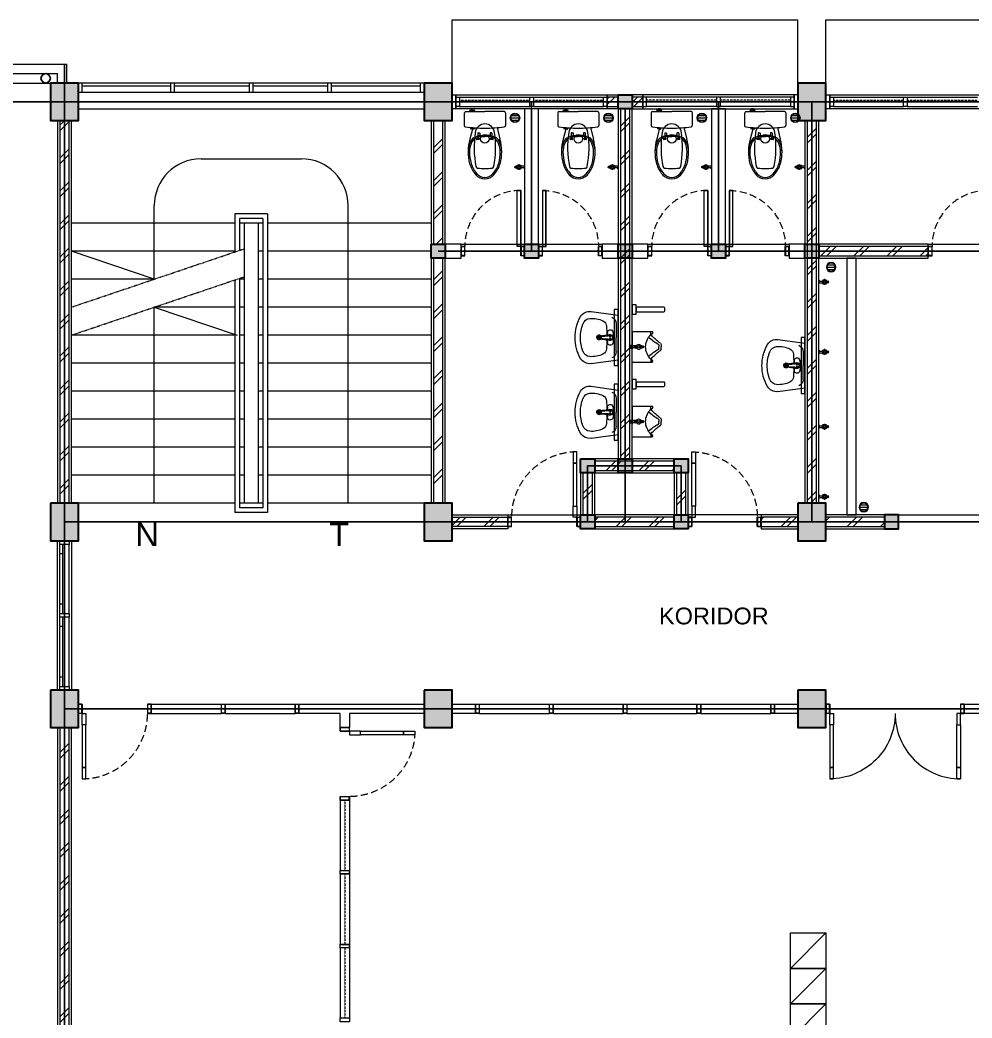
# Model space of a CAD drawing. Header units: millimetres. Extents: x -11 to 19657, y -101 to 50073.
# Drawn here: x 13197 to 15235, y 19844 to 21981 of the extents above; entities that cross this region are included whole.
import ezdxf
from ezdxf.enums import TextEntityAlignment as Align

# ---------------------------------------------------------------- set-up
doc = ezdxf.new("R2010")
doc.units = ezdxf.units.MM
doc.linetypes.add('DASHDOT', pattern=[1, 0.5, -0.25, 0, -0.25])
doc.linetypes.add('HIDDEN', pattern=[0.375, 0.25, -0.125])
for name, color, linetype, lineweight in [('ars', 11, 'Continuous', 5), ('dinding', 5, 'Continuous', 15), ('FURNITURE', 163, 'Continuous', 5), ('KOLOM', 1, 'Continuous', 30), ('kus', 63, 'Continuous', 15), ('lan', 7, 'Continuous', 15), ('not', 7, 'Continuous', 20), ('PARTISI', 190, 'Continuous', 9), ('SANITAIR', 4, 'Continuous', 5), ('sol kol', 8, 'Continuous', 0)]:
    doc.layers.add(name, color=color, linetype=linetype, lineweight=lineweight)
doc.layers.add('as', color=1, linetype='Continuous', plot=False)
doc.styles.get("Standard").update_dxf_attribs({"font": 'arial.ttf'})
pattern_1 = [(45, (13592.17, 19590.88), (-35.3553, 35.3553), []), (45, (13604.67, 19590.88), (-35.3553, 35.3553), [])]

# ---------------------------------------------------------------- blocks, each defined once
blk = doc.blocks.new('K1')
at = {"layer": 'KOLOM'}
blk.add_lwpolyline([(0.2, 0.15), (-0.2, 0.15), (-0.2, -0.15), (0.2, -0.15), (0.2, 0.15)], dxfattribs=at)
blk = doc.blocks.new('KP')
at = {"layer": 'KOLOM'}
blk.add_lwpolyline([(0.075, -0.075), (-0.075, -0.075), (-0.075, 0.075), (0.075, 0.075), (0.075, -0.075)], dxfattribs=at)
blk = doc.blocks.new('washtafel L237 a')
for p, q in [((-0.279, -0.289), (-0.238, 0)), ((-0.238, 0), (0, 0)), ((0.238, 0), (0, 0)), ((0.279, -0.289), (0.238, 0)), ((-0.148, -0.019), (0, -0.019)), ((0.148, -0.019), (0, -0.019)), ((0, -0.193), (-0.007, -0.193)), ((0, -0.202), (-0.007, -0.202)), ((0, -0.179), (-0.006, -0.179)), ((0, -0.179), (0.006, -0.179)), ((0, -0.193), (0.007, -0.193)), ((0, -0.202), (0.007, -0.202))]:
    blk.add_line(p, q)
for centre, radius in [((-0.011, -0.085), 0.00488), ((0, -0.043), 0.00695), ((0, -0.043), 0.00529), ((0.011, -0.085), 0.00488)]:
    blk.add_circle(centre, radius)
for centre, radius, start, end in [((-0.148, -0.093), 0.0742, 90.0661, 157.5039), ((-0.055, -0.085), 0.0285, 98.132, 275.8135), ((-0.002, -0.336), 0.286, 89.6669, 101.6651), ((0, -0.084), 0.0312, 89.6915, 225.3566), ((-0.528, -0.216), 0.513, 2.5647, 13.8912), ((0, -0.084), 0.0231, 89.5833, 212.8124), ((-0.04, -0.126), 0.0267, 4.6349, 46.9394), ((-0.045, -0.113), 0.03, 5.694, 32.8124), ((0.002, -0.336), 0.286, 78.3349, 90.3331), ((0, -0.084), 0.0312, 314.6434, 90.3085), ((0, -0.084), 0.0231, 327.1876, 90.4167), ((0.04, -0.126), 0.0267, 133.0606, 175.3651), ((0.045, -0.113), 0.03, 147.1876, 174.306), ((0.528, -0.216), 0.513, 166.1088, 177.4353), ((0.055, -0.085), 0.0285, 264.1865, 81.868), ((0.148, -0.093), 0.0742, 22.4961, 89.9339), ((0.068, -0.281), 0.273, 154.0541, 184.6243), ((-0.117, -0.191), 0.0678, 92.544, 154.459), ((0.012, -2.103), 1.984, 91.1939, 93.8059), ((-0.049, -0.147), 0.0337, 40.1188, 95.4553), ((0.001, -0.2), 0.0272, 129.5111, 54.4666), ((0.001, -0.2), 0.0234, 136.8784, 48.8129), ((-0.007, -0.184), 0.009, 183.4751, 270), ((-0.007, -0.193), 0.009, 182.5647, 270), ((-0.623, -0.171), 0.611, 359.8012, 5.694), ((-0.006, -0.173), 0.006, 179.8012, 270), ((0.001, -0.2), 0.0119, 184.4951, 2.4242), ((0.006, -0.173), 0.006, 270, 0.1988), ((0.007, -0.184), 0.009, 270, 356.5249), ((0.007, -0.193), 0.009, 270, 357.4353), ((0.623, -0.171), 0.611, 174.306, 180.1988), ((0.049, -0.147), 0.0337, 84.5447, 139.8812), ((-0.012, -2.103), 1.984, 86.1941, 88.8061), ((0.117, -0.191), 0.0678, 25.541, 87.456), ((-0.068, -0.281), 0.273, 355.3757, 25.9459), ((-0.17, -0.305), 0.11, 171.786, 240.1395), ((-0.119, -0.294), 0.0858, 186.0548, 250.1625), ((0.119, -0.294), 0.0858, 289.8375, 353.9452), ((0.17, -0.305), 0.11, 299.8605, 8.214), ((-0.003, -0.017), 0.443, 239.9631, 270.4171), ((-0.001, 0.003), 0.406, 248.7209, 270.1375), ((0.001, 0.003), 0.406, 269.8625, 291.2791), ((0.003, -0.017), 0.443, 269.5829, 300.0369)]:
    blk.add_arc(centre, radius, start, end)
blk = doc.blocks.new('P 70')
at = {"linetype": 'HIDDEN', "ltscale": 0.3}
blk.add_lwpolyline([(-0.74, 0.1, -0.414214), (-0.04, 0.8, -1.303225)], format="xyb", dxfattribs=at)
for points in [[(-0.04, 0.8), (-0.08, 0.8), (-0.08, 0.68), (-0.04, 0.68)], [(-0.04, 0.68), (-0.08, 0.68), (-0.08, 0.22), (-0.04, 0.22)], [(-0.04, 0.1), (-0.08, 0.1), (-0.08, 0.22), (-0.04, 0.22)], [(-0.735, 0.06), (-0.74, 0.06), (-0.74, 0.061), (-0.74, 0.1), (-0.78, 0.1), (-0.78, 0), (-0.74, 0), (-0.74, 0.056), (-0.735, 0.058)], [(-0.742, 0.002), (-0.778, 0.002), (-0.778, 0.098), (-0.742, 0.098)], [(-0.045, 0.06), (-0.04, 0.06), (-0.04, 0.061), (-0.04, 0.1), (0, 0.1), (0, 0), (-0.04, 0), (-0.04, 0.056), (-0.045, 0.058)], [(-0.038, 0.002), (-0.002, 0.002), (-0.002, 0.098), (-0.038, 0.098)]]:
    blk.add_lwpolyline(points, close=True)
blk = doc.blocks.new('URINOIR ATAS')
for p, q in [((-0.165, 0), (-0.165, 0.215)), ((-0.16, 0.22), (-0.147, 0.22)), ((-0.133, 0.201), (-0.143, 0.218)), ((-0.027, 0.31), (0, 0.31)), ((-0.02, 0.286), (0, 0.286)), ((0.027, 0.31), (0, 0.31)), ((0.02, 0.286), (0, 0.286)), ((0.133, 0.201), (0.143, 0.218)), ((0.16, 0.22), (0.147, 0.22)), ((0.165, 0), (0.165, 0.215)), ((-0.133, 0.201), (-0.16, 0.201)), ((-0.012, 0.117), (0.011, 0.117)), ((-0.011, 0.107), (0.011, 0.107)), ((-0.009, 0.112), (-0.009, 0.107)), ((-0.007, 0.113), (0.008, 0.113)), ((-0.003, 0.117), (-0.003, 0.113)), ((0.003, 0.117), (0.003, 0.113)), ((0.009, 0.112), (0.009, 0.107)), ((0.133, 0.201), (0.16, 0.201)), ((-0.165, 0), (0, 0)), ((-0.009, 0.01), (-0.026, 0)), ((-0.013, -0.017), (-0.013, 0)), ((-0.011, 0.097), (0.011, 0.097)), ((-0.009, 0.01), (0.011, 0.01)), ((0.165, 0), (0, 0)), ((0.011, 0.01), (0.026, 0)), ((0.013, 0), (0.013, -0.017)), ((0.013, -0.017), (-0.013, -0.017))]:
    blk.add_line(p, q)
for points in [[(-0.011, 0.107, 0.164804), (-0.012, 0.107, 0.105758), (-0.013, 0.106, 0.068984), (-0.014, 0.104, 0.055178), (-0.014, 0.102, 0.055178), (-0.014, 0.1, 0.068984), (-0.013, 0.099, 0.105758), (-0.012, 0.098, 0.164804), (-0.011, 0.097, 0.164804), (-0.01, 0.098, 0.105758), (-0.009, 0.099, 0.068984), (-0.009, 0.1, 0.055178), (-0.009, 0.102, 0.055178), (-0.009, 0.104, 0.068984), (-0.009, 0.106, 0.105758), (-0.01, 0.107, 0.164804)], [(0, 0.097, 0.070821), (0.003, 0.098, 0.082428), (0.005, 0.099, 0.106823), (0.007, 0.101, 0.13413), (0.007, 0.102, 0.13413), (0.007, 0.104, 0.106823), (0.005, 0.106, 0.082428), (0.003, 0.107, 0.070821), (0, 0.107, 0.070821), (-0.003, 0.107, 0.082428), (-0.005, 0.106, 0.106823), (-0.007, 0.104, 0.13413), (-0.007, 0.102, 0.13413), (-0.007, 0.101, 0.106823), (-0.005, 0.099, 0.082428), (-0.003, 0.098, 0.070821)], [(0.011, 0.107, 0.164804), (0.01, 0.107, 0.105758), (0.009, 0.106, 0.068984), (0.009, 0.104, 0.055178), (0.008, 0.102, 0.055178), (0.009, 0.1, 0.068984), (0.009, 0.099, 0.105758), (0.01, 0.098, 0.164804), (0.011, 0.097, 0.164804), (0.012, 0.098, 0.105758), (0.013, 0.099, 0.068984), (0.013, 0.1, 0.055178), (0.014, 0.102, 0.055178), (0.014, 0.104, 0.068984), (0.013, 0.106, 0.105758), (0.012, 0.107, 0.164804)]]:
    blk.add_lwpolyline(points, format="xyb", close=True)
blk.add_lwpolyline([(0.007, 0.061), (0.013, 0.072), (0.007, 0.082), (-0.006, 0.082), (-0.012, 0.072), (-0.006, 0.061)], close=True)
for centre, radius in [((0, 0.072), 0.025), ((0, 0.032), 0.0106), ((0, 0.032), 0.00723)]:
    blk.add_circle(centre, radius)
for centre, radius, start, end in [((-0.16, 0.215), 0.005, 90, 180), ((-0.147, 0.215), 0.005, 30.5859, 90), ((-0.151, 0.256), 0.055, 287.3602, 311.4179), ((-0.614, 0.718), 0.709, 314.7654, 324.2179), ((-0.477, 0.536), 0.518, 315.9836, 330.7336), ((-0.027, 0.295), 0.0148, 90, 144.2179), ((-0.02, 0.28), 0.00593, 90, 150.7336), ((0.02, 0.28), 0.00593, 29.2664, 90), ((0.477, 0.536), 0.518, 209.2664, 224.0164), ((0.027, 0.295), 0.0148, 35.7821, 90), ((0.614, 0.718), 0.709, 215.7821, 225.2346), ((0.151, 0.256), 0.055, 228.5821, 252.6398), ((0.147, 0.215), 0.005, 90, 149.4141), ((0.16, 0.215), 0.005, 0, 90), ((-0.16, 0.196), 0.005, 90, 180), ((0.001, 0.332), 0.187, 224.1477, 269.6422), ((0, 0.106), 0.0162, 43.0169, 136.9831), ((-0.007, 0.112), 0.00119, 90, 180), ((-0.001, 0.332), 0.187, 270.3578, 315.8523), ((0.008, 0.112), 0.00119, 0, 90), ((0.16, 0.196), 0.005, 0, 90), ((0.12, 0.057), 0.137, 181.3482, 199.9236), ((-0.19, 0.062), 0.208, 345.4703, 357.6692)]:
    blk.add_arc(centre, radius, start, end)
blk = doc.blocks.new('P 60')
at = {"linetype": 'HIDDEN', "ltscale": 0.3}
blk.add_lwpolyline([(-0.64, 0.1, -0.414214), (-0.04, 0.7, -1.303225)], format="xyb", dxfattribs=at)
for points in [[(-0.04, 0.7), (-0.04, 0.1), (-0.08, 0.1), (-0.08, 0.7)], [(-0.042, 0.698), (-0.042, 0.102), (-0.078, 0.102), (-0.078, 0.698)], [(-0.635, 0.06), (-0.64, 0.06), (-0.64, 0.061), (-0.64, 0.1), (-0.68, 0.1), (-0.68, 0), (-0.64, 0), (-0.64, 0.056), (-0.635, 0.058)], [(-0.642, 0.002), (-0.678, 0.002), (-0.678, 0.098), (-0.642, 0.098)], [(-0.045, 0.06), (-0.04, 0.06), (-0.04, 0.061), (-0.04, 0.1), (0, 0.1), (0, 0), (-0.04, 0), (-0.04, 0.056), (-0.045, 0.058)], [(-0.038, 0.002), (-0.002, 0.002), (-0.002, 0.098), (-0.038, 0.098)]]:
    blk.add_lwpolyline(points, close=True)
blk = doc.blocks.new('KRAN ATAS')
for p, q in [((-0.019, 0.001), (-0.019, 0)), ((-0.019, 0), (0, 0)), ((-0.018, 0.002), (0, 0.002)), ((-0.009, 0.006), (-0.009, 0.04)), ((0.018, 0.002), (0, 0.002)), ((0.019, 0), (0, 0)), ((0.009, 0.006), (0.009, 0.04)), ((0.019, 0.001), (0.019, 0))]:
    blk.add_line(p, q)
for centre, radius, start, end in [((-0.021, 0.06), 0.0057, 92.509, 270.0343), ((-0.02, 0.06), 0.0057, 105.45, 257.2407), ((0, 0.06), 0.0223, 89.786, 270.2141), ((-0.015, 0.075), 0.0057, 47.464, 224.6597), ((-0.015, 0.074), 0.0057, 60.3207, 212.5415), ((-0.014, 0.046), 0.0057, 154.4974, 295.7282), ((-0.015, 0.045), 0.0057, 142.579, 307.6346), ((-0.018, 0.001), 0.0005, 90, 180), ((0, 0.06), 0.0162, 89.7094, 270.2949), ((-0.013, 0.006), 0.004, 270, 0), ((-0.041, 0.09), 0.0331, 343.1048, 7.2203), ((0, 0.06), 0.0102, 89.532, 270.4679), ((0, 0.096), 0.00865, 90, 191.4881), ((0, 0.08), 0.0057, 89.095, 165.324), ((0, 0.079), 0.0057, 89.095, 152.5938), ((0, 0.041), 0.0057, 205.9652, 266.0615), ((0, 0.04), 0.0057, 191.86, 266.0615), ((0, 0.096), 0.00865, 348.5119, 90), ((0, 0.08), 0.0057, 14.676, 90.905), ((0, 0.079), 0.0057, 27.4062, 90.905), ((0, 0.06), 0.0223, 269.7859, 90.214), ((0, 0.06), 0.0162, 269.7051, 90.2906), ((0, 0.06), 0.0102, 269.5321, 90.468), ((0, 0.04), 0.0057, 273.9385, 348.14), ((0, 0.041), 0.0057, 273.9385, 334.0348), ((0.041, 0.09), 0.0331, 172.7797, 196.8952), ((0.013, 0.006), 0.004, 180, 270), ((0.015, 0.045), 0.0057, 232.3654, 37.421), ((0.015, 0.075), 0.0057, 315.3403, 132.536), ((0.015, 0.074), 0.0057, 327.4585, 119.6793), ((0.014, 0.046), 0.0057, 244.2718, 25.5026), ((0.018, 0.001), 0.0005, 0, 90), ((0.021, 0.06), 0.0057, 269.9657, 87.491), ((0.02, 0.06), 0.0057, 282.7593, 74.55)]:
    blk.add_arc(centre, radius, start, end)
blk = doc.blocks.new('CLOSET ATAS')
for p, q in [((0.014, 0.22), (0.148, 0.22)), ((0, 0.207), (0, 0)), ((0.171, 0.13), (0.294, 0.161)), ((0.282, 0.125), (0.282, 0.107)), ((0, -0.206), (0, 0)), ((0.228, 0.073), (0.228, 0.058)), ((0.231, 0.075), (0.273, 0.075)), ((0.231, 0.055), (0.256, 0.055)), ((0.256, 0.055), (0.259, 0.063)), ((0.256, 0.055), (0.256, 0)), ((0.256, -0.055), (0.256, 0)), ((0.259, 0.063), (0.273, 0.063)), ((0.266, 0.075), (0.266, 0.088)), ((0.266, 0.063), (0.266, 0)), ((0.266, -0.063), (0.266, 0)), ((0.273, 0.075), (0.273, 0.063)), ((0.285, 0.085), (0.285, 0.065)), ((0.296, 0.088), (0.288, 0.088)), ((0.296, 0.062), (0.288, 0.062)), ((0.299, 0.085), (0.299, 0.065)), ((-0.013, -0.107), (-0.013, -0.164)), ((0.228, -0.073), (0.228, -0.058)), ((0.231, -0.055), (0.256, -0.055)), ((0.231, -0.075), (0.273, -0.075)), ((0.256, -0.055), (0.259, -0.063)), ((0.259, -0.063), (0.273, -0.063)), ((0.266, -0.075), (0.266, -0.088)), ((0.273, -0.075), (0.273, -0.063)), ((0.282, -0.125), (0.282, -0.107)), ((0.285, -0.065), (0.285, -0.085)), ((0.296, -0.062), (0.288, -0.062)), ((0.296, -0.088), (0.288, -0.088)), ((0.299, -0.065), (0.299, -0.085)), ((-0.013, -0.124), (-0.031, -0.124)), ((-0.031, -0.124), (-0.031, -0.146)), ((-0.031, -0.146), (-0.013, -0.146)), ((0.171, -0.138), (0.185, -0.138)), ((0.173, -0.116), (0.185, -0.116)), ((0.173, -0.151), (0.173, -0.138)), ((0.175, -0.154), (0.182, -0.154)), ((0.184, -0.138), (0.184, -0.151)), ((0.188, -0.119), (0.188, -0.136)), ((0.188, -0.134), (0.294, -0.161)), ((0.014, -0.22), (0.148, -0.22))]:
    blk.add_line(p, q)
blk.add_circle((0.292, 0), 0.046)
for centre, radius, start, end in [((0.014, 0.207), 0.0135, 90, 180), ((0.148, 0.205), 0.015, 8.087, 90), ((-1.27, 0.004), 1.447, 359.8599, 8.087), ((0.385, -0.951), 1.066, 79.0461, 98.6197), ((0.429, -0.051), 0.215, 89.4826, 138.7405), ((0.287, 0.125), 0.005, 128.7411, 180), ((0.429, -0.051), 0.231, 89.4826, 128.7411), ((0.431, -0.32), 0.5, 75.2789, 105.8515), ((0.431, -0.32), 0.484, 75.2789, 90), ((0.465, -0.141), 0.302, 48.5371, 73.1314), ((0.465, -0.141), 0.318, 48.5371, 73.1314), ((0.235, 0), 0.103, 95.4936, 264.5064), ((-1.27, -0.004), 1.447, 351.913, 0.1401), ((0.231, 0.073), 0.00271, 90, 180), ((0.231, 0.058), 0.00271, 180, 270), ((0.271, 0.088), 0.005, 138.7405, 180), ((0.288, 0.085), 0.00307, 90, 180), ((0.288, 0.065), 0.00307, 180, 270), ((0.296, 0.085), 0.00307, 0, 90), ((0.296, 0.065), 0.00307, 270, 0), ((0.585, 0.076), 0.02, 7.8459, 81.6038), ((0.035, 0), 0.575, 352.1541, 7.8459), ((0.59, 0), 0.114, 0, 48.6581), ((0.59, 0), 0.114, 311.3419, 0), ((0.59, 0), 0.13, 0, 48.6581), ((0.59, 0), 0.13, 311.3419, 0), ((-0.016, -0.123), 0.0171, 24.4122, 79.3868), ((0.385, 0.948), 1.063, 261.358, 280.9763), ((0.231, -0.058), 0.00271, 90, 180), ((0.231, -0.073), 0.00271, 180, 270), ((0.271, -0.088), 0.005, 180, 221.2595), ((0.429, 0.051), 0.215, 221.2595, 270.5174), ((0.288, -0.065), 0.00307, 90, 180), ((0.288, -0.085), 0.00307, 180, 270), ((0.296, -0.065), 0.00307, 0, 90), ((0.296, -0.085), 0.00307, 270, 0), ((0.465, 0.141), 0.302, 286.8686, 311.4629), ((0.465, 0.141), 0.318, 286.8686, 311.4629), ((0.585, -0.076), 0.02, 278.3962, 352.1541), ((-0.016, -0.147), 0.0171, 280.6132, 335.5878), ((0.014, -0.206), 0.0135, 180, 270), ((0.148, -0.205), 0.015, 270, 351.913), ((0.175, -0.151), 0.00271, 180, 270), ((0.182, -0.151), 0.00271, 270, 0), ((0.185, -0.119), 0.00271, 0, 90), ((0.185, -0.136), 0.00271, 270, 0), ((0.287, -0.125), 0.005, 180, 231.2589), ((0.429, 0.051), 0.231, 231.2589, 270.5174), ((0.431, 0.32), 0.5, 254.1485, 284.7211), ((0.431, 0.32), 0.484, 270, 284.7211)]:
    blk.add_arc(centre, radius, start, end)
blk = doc.blocks.new('*X6')
at = {"color": 0}
for p, q in [((18.491, 19.193), (18.579, 19.193)), ((18.499, 19.218), (18.572, 19.218)), ((18.499, 19.168), (18.572, 19.168))]:
    blk.add_line(p, q, dxfattribs=at)
blk = doc.blocks.new('SFLOOR')
for radius in [0.05, 0.0442]:
    blk.add_circle((0, 0), radius)
blk.add_blockref('*X6', (-18.535, -19.193))
blk = doc.blocks.new('NOTASI RUANG')
at = {"layer": 'not'}
for height, p in [(0.26, (-0.011, 0.3)), (0.175, (-0.009, -0.017))]:
    blk.add_attdef('RUANG', text='', height=height, dxfattribs=at).set_placement(p, align=Align.MIDDLE_CENTER)

msp = doc.modelspace()

# ---------------------------------------------------------------- hatches: boundary and pattern name
at = {"layer": 'ars'}
h = msp.add_hatch(dxfattribs=at)
h.set_pattern_fill('TEMBOK', color=256, scale=50)
h.set_pattern_definition([(45, (14336.17, 19855.88), (-35.3553, 35.3553), []), (45, (14348.67, 19855.88), (-35.3553, 35.3553), [])])
h.paths.add_polyline_path([(14477.17, 21815.88), (14454.17, 21815.88), (14454.17, 21795.88), (14477.17, 21795.88)])
h = msp.add_hatch(dxfattribs=at)
h.set_pattern_fill('TEMBOK', color=256, scale=50)
h.set_pattern_definition([(45, (14397.17, 19855.88), (-35.3553, 35.3553), []), (45, (14409.67, 19855.88), (-35.3553, 35.3553), [])])
h.paths.add_polyline_path([(14530.17, 21815.88), (14507.17, 21815.88), (14507.17, 21795.88), (14530.17, 21795.88)])
h = msp.add_hatch(dxfattribs=at)
h.set_pattern_fill('TEMBOK', color=256, scale=50)
h.set_pattern_definition(pattern_1)
h.paths.add_polyline_path([(14482.17, 21790.88), (14482.17, 21040.88), (14502.17, 21040.88), (14502.17, 21790.88)])
h = msp.add_hatch(dxfattribs=at)
h.set_pattern_fill('TEMBOK', color=256, scale=50)
h.set_pattern_definition(pattern_1)
h.paths.add_polyline_path([(13302.17, 20945.88), (13302.17, 21765.88), (13282.17, 21765.88), (13282.17, 20945.88)])
h = msp.add_hatch(dxfattribs=at)
h.set_pattern_fill('TEMBOK', color=256, scale=50)
h.set_pattern_definition(pattern_1)
h.paths.add_polyline_path([(14102.17, 21500.88), (14102.17, 21765.88), (14082.17, 21765.88), (14082.17, 21500.88)])
h = msp.add_hatch(dxfattribs=at)
h.set_pattern_fill('TEMBOK', color=256, scale=50)
h.set_pattern_definition(pattern_1)
h.paths.add_polyline_path([(14902.17, 20945.88), (14902.17, 21765.88), (14882.17, 21765.88), (14882.17, 20945.88)])
h = msp.add_hatch(dxfattribs=at)
h.set_pattern_fill('TEMBOK', color=256, scale=50)
h.set_pattern_definition(pattern_1)
h.paths.add_polyline_path([(14907.17, 21475.88), (15141.17, 21475.88), (15141.17, 21495.88), (14907.17, 21495.88)])
h = msp.add_hatch(dxfattribs=at)
h.set_pattern_fill('TEMBOK', color=256, scale=50)
h.set_pattern_definition(pattern_1)
h.paths.add_polyline_path([(14082.17, 21470.88), (14082.17, 20945.88), (14102.17, 20945.88), (14102.17, 21470.88)])
h = msp.add_hatch(dxfattribs=at)
h.set_pattern_fill('TEMBOK', color=256, scale=50)
h.set_pattern_definition(pattern_1)
h.paths.add_polyline_path([(14597.17, 21035.88), (14427.17, 21035.88), (14427.17, 21015.88), (14597.17, 21015.88)])
h = msp.add_hatch(dxfattribs=at)
h.set_pattern_fill('TEMBOK', color=256, scale=50)
h.set_pattern_definition(pattern_1)
h.paths.add_polyline_path([(14402.17, 21010.88), (14402.17, 20920.88), (14422.17, 20920.88), (14422.17, 21010.88)])
h = msp.add_hatch(dxfattribs=at)
h.set_pattern_fill('TEMBOK', color=256, scale=50)
h.set_pattern_definition(pattern_1)
h.paths.add_polyline_path([(14602.17, 21010.88), (14602.17, 20920.88), (14622.17, 20920.88), (14622.17, 21010.88)])
h = msp.add_hatch(dxfattribs=at)
h.set_pattern_fill('TEMBOK', color=256, scale=50)
h.set_pattern_definition(pattern_1)
h.paths.add_polyline_path([(14122.17, 20915.88), (14241.17, 20915.88), (14241.17, 20895.88), (14122.17, 20895.88)])
h = msp.add_hatch(dxfattribs=at)
h.set_pattern_fill('TEMBOK', color=256, scale=50)
h.set_pattern_definition(pattern_1)
h.paths.add_polyline_path([(14597.17, 20915.88), (14427.17, 20915.88), (14427.17, 20895.88), (14597.17, 20895.88)])
h = msp.add_hatch(dxfattribs=at)
h.set_pattern_fill('TEMBOK', color=256, scale=50)
h.set_pattern_definition(pattern_1)
h.paths.add_polyline_path([(14862.17, 20915.88), (14783.17, 20915.88), (14783.17, 20895.88), (14862.17, 20895.88)])
h = msp.add_hatch(dxfattribs=at)
h.set_pattern_fill('TEMBOK', color=256, scale=50)
h.set_pattern_definition(pattern_1)
h.paths.add_polyline_path([(14922.17, 20895.88), (15047.17, 20895.88), (15047.17, 20915.88), (14922.17, 20915.88)])
h = msp.add_hatch(dxfattribs=at)
h.set_pattern_fill('TEMBOK', color=256, scale=50)
h.set_pattern_definition(pattern_1)
h.paths.add_polyline_path([(13302.17, 19645.88), (13302.17, 20465.88), (13282.17, 20465.88), (13282.17, 19645.88)])
at = {"layer": 'sol kol'}
for points in [[(13262.17, 21845.88), (13262.17, 21765.88), (13322.17, 21765.88), (13322.17, 21845.88)], [(14062.17, 21845.88), (14062.17, 21765.88), (14122.17, 21765.88), (14122.17, 21845.88)], [(14862.17, 21845.88), (14862.17, 21765.88), (14922.17, 21765.88), (14922.17, 21845.88)], [(14477.17, 21820.88), (14507.17, 21820.88), (14507.17, 21790.88), (14477.17, 21790.88)], [(14077.17, 21500.88), (14107.17, 21500.88), (14107.17, 21470.88), (14077.17, 21470.88)], [(14277.17, 21500.88), (14307.17, 21500.88), (14307.17, 21470.88), (14277.17, 21470.88)], [(14477.17, 21500.88), (14507.17, 21500.88), (14507.17, 21470.88), (14477.17, 21470.88)], [(14677.17, 21500.88), (14707.17, 21500.88), (14707.17, 21470.88), (14677.17, 21470.88)], [(14877.17, 21500.88), (14907.17, 21500.88), (14907.17, 21470.88), (14877.17, 21470.88)], [(14397.17, 21040.88), (14427.17, 21040.88), (14427.17, 21010.88), (14397.17, 21010.88)], [(14477.17, 21040.88), (14507.17, 21040.88), (14507.17, 21010.88), (14477.17, 21010.88)], [(14597.17, 21040.88), (14627.17, 21040.88), (14627.17, 21010.88), (14597.17, 21010.88)], [(13262.17, 20945.88), (13262.17, 20865.88), (13322.17, 20865.88), (13322.17, 20945.88)], [(14062.17, 20945.88), (14062.17, 20865.88), (14122.17, 20865.88), (14122.17, 20945.88)], [(14862.17, 20945.88), (14862.17, 20865.88), (14922.17, 20865.88), (14922.17, 20945.88)], [(14397.17, 20920.88), (14427.17, 20920.88), (14427.17, 20890.88), (14397.17, 20890.88)], [(14597.17, 20920.88), (14627.17, 20920.88), (14627.17, 20890.88), (14597.17, 20890.88)], [(15077.17, 20920.88), (15047.17, 20920.88), (15047.17, 20890.88), (15077.17, 20890.88)], [(13262.17, 20545.88), (13262.17, 20465.88), (13322.17, 20465.88), (13322.17, 20545.88)], [(14062.17, 20545.88), (14062.17, 20465.88), (14122.17, 20465.88), (14122.17, 20545.88)], [(14862.17, 20545.88), (14862.17, 20465.88), (14922.17, 20465.88), (14922.17, 20545.88)]]:
    msp.add_hatch(color=256, dxfattribs=at).paths.add_polyline_path(points)

# ---------------------------------------------------------------- linework, layer by layer
msp.add_lwpolyline([(11492.17, 21805.88), (13292.17, 21805.88), (13292.17, 19605.88), (11492.17, 19605.88)], close=True)
msp.add_circle((13252.17, 21855.88), 10)
at = {"layer": 'ars'}
for p, q in [((13657.17, 21565.88), (13657.17, 21484.19)), ((13727.17, 21565.88), (13657.17, 21565.88)), ((13727.17, 21565.88), (13727.17, 20925.88)), ((13667.17, 21555.88), (13667.17, 21487.57)), ((13717.17, 21555.88), (13667.17, 21555.88)), ((13717.17, 21555.88), (13717.17, 20935.88)), ((13657.17, 21424.19), (13657.17, 20925.88)), ((13667.17, 21427.57), (13667.17, 20935.88)), ((13727.17, 20925.88), (13657.17, 20925.88)), ((13717.17, 20935.88), (13667.17, 20935.88))]:
    msp.add_line(p, q, dxfattribs=at)
for points in [[(14477.17, 21815.88), (14454.17, 21815.88), (14454.17, 21795.88), (14477.17, 21795.88)], [(14530.17, 21815.88), (14507.17, 21815.88), (14507.17, 21795.88), (14530.17, 21795.88)], [(14482.17, 21790.88), (14482.17, 21040.88), (14502.17, 21040.88), (14502.17, 21790.88)], [(13302.17, 20945.88), (13302.17, 21765.88), (13282.17, 21765.88), (13282.17, 20945.88)], [(14102.17, 21500.88), (14102.17, 21765.88), (14082.17, 21765.88), (14082.17, 21500.88)], [(14902.17, 20945.88), (14902.17, 21765.88), (14882.17, 21765.88), (14882.17, 20945.88)], [(14907.17, 21475.88), (15141.17, 21475.88), (15141.17, 21495.88), (14907.17, 21495.88)], [(14082.17, 21470.88), (14082.17, 20945.88), (14102.17, 20945.88), (14102.17, 21470.88)], [(14515.86, 21350.88), (14515.86, 21370.88), (14507.17, 21370.88), (14507.17, 21350.88)], [(14515.86, 21190.88), (14515.86, 21210.88), (14507.17, 21210.88), (14507.17, 21190.88)], [(14597.17, 21035.88), (14427.17, 21035.88), (14427.17, 21015.88), (14597.17, 21015.88)], [(14402.17, 21010.88), (14402.17, 20920.88), (14422.17, 20920.88), (14422.17, 21010.88)], [(14602.17, 21010.88), (14602.17, 20920.88), (14622.17, 20920.88), (14622.17, 21010.88)], [(14122.17, 20915.88), (14241.17, 20915.88), (14241.17, 20895.88), (14122.17, 20895.88)], [(14597.17, 20915.88), (14427.17, 20915.88), (14427.17, 20895.88), (14597.17, 20895.88)], [(14862.17, 20915.88), (14783.17, 20915.88), (14783.17, 20895.88), (14862.17, 20895.88)], [(14922.17, 20895.88), (15047.17, 20895.88), (15047.17, 20915.88), (14922.17, 20915.88)], [(13302.17, 19645.88), (13302.17, 20465.88), (13282.17, 20465.88), (13282.17, 19645.88)]]:
    msp.add_lwpolyline(points, close=True, dxfattribs=at)
at = {"layer": 'as'}
for points in [[(13292.17, 21805.88), (13292.17, 21885.88), (13292.17, 19525.88)], [(13292.17, 21805.88), (13292.17, 19605.88)], [(14092.17, 21805.88), (13292.17, 21805.88)], [(13992.17, 21805.88), (13392.17, 21805.88)], [(14892.17, 21805.88), (14092.17, 21805.88)], [(14292.17, 21805.88), (14292.17, 21485.88)], [(14692.17, 21805.88), (14692.17, 21485.88)], [(16092.17, 21805.88), (14892.17, 21805.88)], [(14492.17, 20905.88), (14492.17, 21790.88)], [(14492.17, 21485.88), (14092.17, 21485.88)], [(14892.17, 21485.88), (14492.17, 21485.88)], [(14892.17, 21485.88), (15292.17, 21485.88)], [(14092.17, 20905.88), (13292.17, 20905.88)], [(16092.17, 20905.88), (14092.17, 20905.88)], [(14092.17, 20505.88), (13292.17, 20505.88)], [(16092.17, 20505.88), (14092.17, 20505.88)]]:
    msp.add_lwpolyline(points, dxfattribs=at)
for points in [[(15292.17, 21805.88), (14892.17, 21805.88), (14892.17, 20905.88), (15292.17, 20905.88)], [(14612.17, 20905.88), (14612.17, 21025.88), (14412.17, 21025.88), (14412.17, 20905.88)]]:
    msp.add_lwpolyline(points, close=True, dxfattribs=at)
at = {"layer": 'dinding'}
for p, q in [((11412.17, 21885.88), (13297.17, 21885.88)), ((13297.17, 21845.88), (13297.17, 21885.88)), ((11432.17, 21865.88), (13277.17, 21865.88)), ((13277.17, 21845.88), (13277.17, 21865.88))]:
    msp.add_line(p, q, dxfattribs=at)
for points in [[(14122.17, 21820.88), (14130.17, 21820.88), (14130.17, 21790.88), (14122.17, 21790.88)], [(14454.17, 21820.88), (14477.17, 21820.88), (14477.17, 21790.88), (14454.17, 21790.88)], [(14530.17, 21820.88), (14507.17, 21820.88), (14507.17, 21790.88), (14530.17, 21790.88)], [(14862.17, 21820.88), (14854.17, 21820.88), (14854.17, 21790.88), (14862.17, 21790.88)], [(14922.17, 21820.88), (14930.17, 21820.88), (14930.17, 21790.88), (14922.17, 21790.88)], [(14277.17, 21790.88), (14277.17, 21500.88), (14307.17, 21500.88), (14307.17, 21790.88)], [(14477.17, 21790.88), (14477.17, 21040.88), (14507.17, 21040.88), (14507.17, 21790.88)], [(14677.17, 21790.88), (14677.17, 21500.88), (14707.17, 21500.88), (14707.17, 21790.88)], [(13307.17, 20945.88), (13307.17, 21765.88), (13277.17, 21765.88), (13277.17, 20945.88)], [(14107.17, 21500.88), (14107.17, 21765.88), (14077.17, 21765.88), (14077.17, 21500.88)], [(14907.17, 20945.88), (14907.17, 21765.88), (14877.17, 21765.88), (14877.17, 20945.88)], [(14141.17, 21500.88), (14107.17, 21500.88), (14107.17, 21470.88), (14141.17, 21470.88)], [(14477.17, 21500.88), (14443.17, 21500.88), (14443.17, 21470.88), (14477.17, 21470.88)], [(14541.17, 21500.88), (14507.17, 21500.88), (14507.17, 21470.88), (14541.17, 21470.88)], [(14877.17, 21500.88), (14843.17, 21500.88), (14843.17, 21470.88), (14877.17, 21470.88)], [(14907.17, 21470.88), (15141.17, 21470.88), (15141.17, 21500.88), (14907.17, 21500.88)], [(14077.17, 21470.88), (14077.17, 20945.88), (14107.17, 20945.88), (14107.17, 21470.88)], [(14967.17, 21470.88), (14967.17, 20920.88), (14987.17, 20920.88), (14987.17, 21470.88), (14976.72, 21470.88)], [(14597.17, 21040.88), (14427.17, 21040.88), (14427.17, 21010.88), (14597.17, 21010.88)], [(14397.17, 21010.88), (14397.17, 20920.88), (14427.17, 20920.88), (14427.17, 21010.88)], [(14597.17, 21010.88), (14597.17, 20920.88), (14627.17, 20920.88), (14627.17, 21010.88)], [(14122.17, 20920.88), (14241.17, 20920.88), (14241.17, 20890.88), (14122.17, 20890.88)], [(14597.17, 20920.88), (14427.17, 20920.88), (14427.17, 20890.88), (14597.17, 20890.88)], [(14862.17, 20920.88), (14783.17, 20920.88), (14783.17, 20890.88), (14862.17, 20890.88)], [(14922.17, 20890.88), (15047.17, 20890.88), (15047.17, 20920.88), (14922.17, 20920.88)], [(13307.17, 19645.88), (13307.17, 20465.88), (13277.17, 20465.88), (13277.17, 19645.88)]]:
    msp.add_lwpolyline(points, close=True, dxfattribs=at)
at = {"layer": 'FURNITURE'}
for points in [[(14922.17, 19949.88), (14846.17, 19949.88), (14846.17, 20025.88), (14922.17, 20025.88), (14922.17, 19949.88), (14846.17, 19949.88), (14922.17, 20025.88)], [(14922.17, 19873.88), (14846.17, 19873.88), (14846.17, 19949.88), (14922.17, 19949.88), (14922.17, 19873.88), (14846.17, 19873.88), (14922.17, 19949.88)], [(14922.17, 19797.88), (14846.17, 19797.88), (14846.17, 19873.88), (14922.17, 19873.88), (14922.17, 19797.88), (14846.17, 19797.88), (14922.17, 19873.88)]]:
    msp.add_lwpolyline(points, dxfattribs=at)
at = {"layer": 'kus'}
for p, q in [((14062.17, 21845.88), (13322.17, 21845.88)), ((13330.17, 21825.88), (13330.17, 21845.88)), ((13520.17, 21825.88), (13520.17, 21845.88)), ((13528.17, 21825.88), (13528.17, 21845.88)), ((13688.17, 21825.88), (13688.17, 21845.88)), ((13696.17, 21825.88), (13696.17, 21845.88)), ((13856.17, 21825.88), (13856.17, 21845.88)), ((13864.17, 21825.88), (13864.17, 21845.88)), ((14054.17, 21825.88), (14054.17, 21845.88)), ((14062.17, 21825.88), (13322.17, 21825.88)), ((13520.17, 21838.88), (13330.17, 21838.88)), ((13688.17, 21838.88), (13528.17, 21838.88)), ((13856.17, 21838.88), (13696.17, 21838.88)), ((14054.17, 21838.88), (13864.17, 21838.88)), ((14138.17, 21815.88), (14288.17, 21815.88)), ((14296.17, 21815.88), (14446.17, 21815.88)), ((14688.17, 21815.88), (14538.17, 21815.88)), ((14846.17, 21815.88), (14696.17, 21815.88)), ((14938.17, 21815.88), (15088.17, 21815.88)), ((15096.17, 21815.88), (15246.17, 21815.88)), ((14138.17, 21795.88), (14288.17, 21795.88)), ((14296.17, 21795.88), (14446.17, 21795.88)), ((14688.17, 21795.88), (14538.17, 21795.88)), ((14846.17, 21795.88), (14696.17, 21795.88)), ((14938.17, 21795.88), (15088.17, 21795.88)), ((15096.17, 21795.88), (15246.17, 21795.88)), ((13282.17, 20709.88), (13282.17, 20857.88)), ((13289.17, 20837.88), (13282.17, 20837.88)), ((13289.17, 20709.88), (13289.17, 20857.88)), ((13302.17, 20709.88), (13302.17, 20857.88)), ((13289.17, 20729.88), (13282.17, 20729.88)), ((13282.17, 20553.88), (13282.17, 20701.88)), ((13289.17, 20553.88), (13289.17, 20701.88)), ((13302.17, 20553.88), (13302.17, 20701.88)), ((13289.17, 20681.88), (13282.17, 20681.88)), ((13289.17, 20573.88), (13282.17, 20573.88)), ((13478.17, 20515.88), (13628.17, 20515.88)), ((13478.17, 20495.88), (13628.17, 20495.88)), ((13636.17, 20515.88), (13786.17, 20515.88)), ((13636.17, 20495.88), (13786.17, 20495.88)), ((14180.17, 20515.88), (14330.17, 20515.88)), ((14180.17, 20495.88), (14330.17, 20495.88)), ((14338.17, 20515.88), (14488.17, 20515.88)), ((14338.17, 20495.88), (14488.17, 20495.88)), ((14496.17, 20515.88), (14646.17, 20515.88)), ((14496.17, 20495.88), (14646.17, 20495.88)), ((14654.17, 20515.88), (14804.17, 20515.88)), ((14654.17, 20495.88), (14804.17, 20495.88)), ((13882.17, 20309.88), (13882.17, 20159.88)), ((13902.17, 20309.88), (13902.17, 20159.88)), ((13882.17, 20151.88), (13882.17, 20001.88)), ((13902.17, 20151.88), (13902.17, 20001.88)), ((13882.17, 19993.88), (13882.17, 19843.88)), ((13902.17, 19993.88), (13902.17, 19843.88))]:
    msp.add_line(p, q, dxfattribs=at)
at = {"layer": 'kus', "linetype": 'HIDDEN'}
for p, q in [((14138.17, 21808.88), (14288.17, 21808.88)), ((14296.17, 21808.88), (14446.17, 21808.88)), ((14688.17, 21808.88), (14538.17, 21808.88)), ((14846.17, 21808.88), (14696.17, 21808.88)), ((14938.17, 21808.88), (15088.17, 21808.88)), ((15096.17, 21808.88), (15246.17, 21808.88)), ((13478.17, 20505.88), (13628.17, 20505.88)), ((13636.17, 20505.88), (13786.17, 20505.88)), ((14180.17, 20505.88), (14330.17, 20505.88)), ((14338.17, 20505.88), (14488.17, 20505.88)), ((14496.17, 20505.88), (14646.17, 20505.88)), ((14654.17, 20505.88), (14804.17, 20505.88)), ((13892.17, 20309.88), (13892.17, 20159.88)), ((13892.17, 20151.88), (13892.17, 20001.88)), ((13892.17, 19993.88), (13892.17, 19843.88))]:
    msp.add_line(p, q, dxfattribs=at)
at = {"layer": 'kus'}
for points in [[(14130.17, 21815.88), (14138.17, 21815.88), (14138.17, 21795.88), (14130.17, 21795.88)], [(14288.17, 21815.88), (14296.17, 21815.88), (14296.17, 21795.88), (14288.17, 21795.88)], [(14446.17, 21815.88), (14454.17, 21815.88), (14454.17, 21795.88), (14446.17, 21795.88)], [(14538.17, 21815.88), (14530.17, 21815.88), (14530.17, 21795.88), (14538.17, 21795.88)], [(14696.17, 21815.88), (14688.17, 21815.88), (14688.17, 21795.88), (14696.17, 21795.88)], [(14854.17, 21815.88), (14846.17, 21815.88), (14846.17, 21795.88), (14854.17, 21795.88)], [(14930.17, 21815.88), (14938.17, 21815.88), (14938.17, 21795.88), (14930.17, 21795.88)], [(15088.17, 21815.88), (15096.17, 21815.88), (15096.17, 21795.88), (15088.17, 21795.88)], [(13282.17, 20857.88), (13282.17, 20865.88), (13302.17, 20865.88), (13302.17, 20857.88)], [(13282.17, 20701.88), (13282.17, 20709.88), (13302.17, 20709.88), (13302.17, 20701.88)], [(13282.17, 20545.88), (13282.17, 20553.88), (13302.17, 20553.88), (13302.17, 20545.88)], [(13636.17, 20495.88), (13628.17, 20495.88), (13628.17, 20515.88), (13636.17, 20515.88)], [(13635.77, 20496.28), (13628.57, 20496.28), (13628.57, 20515.48), (13635.77, 20515.48)], [(13794.17, 20495.88), (13786.17, 20495.88), (13786.17, 20515.88), (13794.17, 20515.88)], [(13793.77, 20496.28), (13786.57, 20496.28), (13786.57, 20515.48), (13793.77, 20515.48)], [(14180.17, 20495.88), (14172.17, 20495.88), (14172.17, 20515.88), (14180.17, 20515.88)], [(14179.77, 20496.28), (14172.57, 20496.28), (14172.57, 20515.48), (14179.77, 20515.48)], [(14338.17, 20495.88), (14330.17, 20495.88), (14330.17, 20515.88), (14338.17, 20515.88)], [(14337.77, 20496.28), (14330.57, 20496.28), (14330.57, 20515.48), (14337.77, 20515.48)], [(14496.17, 20495.88), (14488.17, 20495.88), (14488.17, 20515.88), (14496.17, 20515.88)], [(14495.77, 20496.28), (14488.57, 20496.28), (14488.57, 20515.48), (14495.77, 20515.48)], [(14654.17, 20495.88), (14646.17, 20495.88), (14646.17, 20515.88), (14654.17, 20515.88)], [(14653.77, 20496.28), (14646.57, 20496.28), (14646.57, 20515.48), (14653.77, 20515.48)], [(14812.17, 20495.88), (14804.17, 20495.88), (14804.17, 20515.88), (14812.17, 20515.88)], [(14811.77, 20496.28), (14804.57, 20496.28), (14804.57, 20515.48), (14811.77, 20515.48)], [(14931.15, 20503.88), (14930.17, 20503.88), (14930.17, 20503.59), (14930.17, 20495.88), (14922.17, 20495.88), (14922.17, 20515.88), (14930.17, 20515.88), (14930.17, 20504.58), (14931.15, 20504.23)], [(14929.77, 20515.48), (14922.57, 20515.48), (14922.57, 20496.28), (14929.77, 20496.28)], [(14930.17, 20495.88), (14938.17, 20495.88), (14938.17, 20471.88), (14930.17, 20471.88)], [(15210.17, 20495.88), (15202.17, 20495.88), (15202.17, 20471.88), (15210.17, 20471.88)], [(15209.19, 20503.88), (15210.17, 20503.88), (15210.17, 20503.59), (15210.17, 20495.88), (15218.17, 20495.88), (15218.17, 20515.88), (15210.17, 20515.88), (15210.17, 20504.58), (15209.19, 20504.23)], [(15210.57, 20515.48), (15217.77, 20515.48), (15217.77, 20496.28), (15210.57, 20496.28)], [(14930.17, 20379.88), (14938.17, 20379.88), (14938.17, 20471.88), (14930.17, 20471.88)], [(15210.17, 20379.88), (15202.17, 20379.88), (15202.17, 20471.88), (15210.17, 20471.88)], [(14930.17, 20355.88), (14938.17, 20355.88), (14938.17, 20379.88), (14930.17, 20379.88)], [(15210.17, 20355.88), (15202.17, 20355.88), (15202.17, 20379.88), (15210.17, 20379.88)], [(13882.17, 20151.88), (13882.17, 20159.88), (13902.17, 20159.88), (13902.17, 20151.88)], [(13882.57, 20152.28), (13882.57, 20159.48), (13901.77, 20159.48), (13901.77, 20152.28)], [(13882.17, 19993.88), (13882.17, 20001.88), (13902.17, 20001.88), (13902.17, 19993.88)], [(13882.57, 19994.28), (13882.57, 20001.48), (13901.77, 20001.48), (13901.77, 19994.28)], [(13882.17, 19835.88), (13882.17, 19843.88), (13902.17, 19843.88), (13902.17, 19835.88)]]:
    msp.add_lwpolyline(points, close=True, dxfattribs=at)
for points in [[(15070.17, 20495.88, -0.4142136), (14930.17, 20355.88, -1.3032254)], [(15070.17, 20495.88, 0.4142136), (15210.17, 20355.88, 1.3032254)]]:
    msp.add_lwpolyline(points, format="xyb", dxfattribs=at)
at = {"layer": 'lan'}
for p, q in [((14122.17, 21980.88), (14862.17, 21980.88)), ((14122.17, 21845.88), (14122.17, 21980.88)), ((14862.17, 21845.88), (14862.17, 21980.88)), ((14922.17, 21845.88), (14922.17, 21980.88)), ((14922.17, 21980.88), (15307.17, 21980.88)), ((13322.17, 21790.88), (14062.17, 21790.88)), ((13584.67, 21683.38), (13799.67, 21683.38)), ((13484.67, 21425.88), (13484.67, 21583.38)), ((13899.67, 20945.88), (13899.67, 21583.38)), ((13657.17, 21545.88), (13307.17, 21545.88)), ((13717.17, 21545.88), (13667.17, 21545.88)), ((13677.17, 21545.88), (13677.17, 20945.88)), ((13707.17, 21545.88), (13707.17, 20945.88)), ((14077.17, 21545.88), (13727.17, 21545.88)), ((14141.17, 21500.88), (14277.17, 21500.88)), ((14307.17, 21500.88), (14443.17, 21500.88)), ((14541.17, 21500.88), (14677.17, 21500.88)), ((14707.17, 21500.88), (14843.17, 21500.88)), ((15141.17, 21500.88), (15277.17, 21500.88)), ((13657.17, 21485.88), (13307.17, 21485.88)), ((13484.67, 21425.88), (13307.17, 21485.88)), ((13717.17, 21485.88), (13707.17, 21485.88)), ((14077.17, 21485.88), (13727.17, 21485.88)), ((13484.67, 21425.88), (13307.17, 21425.88)), ((13677.17, 21425.88), (13667.17, 21425.88)), ((13717.17, 21425.88), (13707.17, 21425.88)), ((14077.17, 21425.88), (13727.17, 21425.88)), ((13484.67, 20945.88), (13484.67, 21365.88)), ((13657.17, 21365.88), (13484.67, 21365.88)), ((13484.67, 21365.88), (13662.17, 21305.88)), ((13677.17, 21365.88), (13667.17, 21365.88)), ((13717.17, 21365.88), (13707.17, 21365.88)), ((14077.17, 21365.88), (13727.17, 21365.88)), ((13657.17, 21305.88), (13307.17, 21305.88)), ((13677.17, 21305.88), (13667.17, 21305.88)), ((13717.17, 21305.88), (13707.17, 21305.88)), ((14077.17, 21305.88), (13727.17, 21305.88)), ((13657.17, 21245.88), (13307.17, 21245.88)), ((13677.17, 21245.88), (13667.17, 21245.88)), ((13717.17, 21245.88), (13707.17, 21245.88)), ((14077.17, 21245.88), (13727.17, 21245.88)), ((13657.17, 21185.88), (13307.17, 21185.88)), ((13677.17, 21185.88), (13667.17, 21185.88)), ((13717.17, 21185.88), (13707.17, 21185.88)), ((14077.17, 21185.88), (13727.17, 21185.88)), ((13657.17, 21125.88), (13307.17, 21125.88)), ((13677.17, 21125.88), (13667.17, 21125.88)), ((13717.17, 21125.88), (13707.17, 21125.88)), ((14077.17, 21125.88), (13727.17, 21125.88)), ((13657.17, 21065.88), (13307.17, 21065.88)), ((13677.17, 21065.88), (13667.17, 21065.88)), ((13717.17, 21065.88), (13707.17, 21065.88)), ((14077.17, 21065.88), (13727.17, 21065.88)), ((13657.17, 21005.88), (13307.17, 21005.88)), ((13677.17, 21005.88), (13667.17, 21005.88)), ((13717.17, 21005.88), (13707.17, 21005.88)), ((14077.17, 21005.88), (13727.17, 21005.88)), ((13657.17, 20945.88), (13322.17, 20945.88)), ((13717.17, 20945.88), (13667.17, 20945.88)), ((14062.17, 20945.88), (13727.17, 20945.88)), ((14241.17, 20920.88), (14397.17, 20920.88)), ((14783.17, 20920.88), (14627.17, 20920.88)), ((15077.17, 20920.88), (15277.17, 20920.88))]:
    msp.add_line(p, q, dxfattribs=at)
at = {"layer": 'lan', "linetype": 'DASHDOT'}
for p, q in [((13307.17, 21365.88), (13677.17, 21490.95)), ((13307.17, 21305.88), (13677.17, 21430.95))]:
    msp.add_line(p, q, dxfattribs=at)
at = {"layer": 'lan'}
for points in [[(14130.17, 21820.88), (14454.17, 21820.88), (14454.17, 21790.88), (14130.17, 21790.88)], [(14854.17, 21820.88), (14530.17, 21820.88), (14530.17, 21790.88), (14854.17, 21790.88)], [(14930.17, 21820.88), (15254.17, 21820.88), (15254.17, 21790.88), (14930.17, 21790.88)], [(13277.17, 20545.88), (13277.17, 20865.88), (13307.17, 20865.88), (13307.17, 20545.88)]]:
    msp.add_lwpolyline(points, close=True, dxfattribs=at)
for centre, start, end in [((13584.67, 21583.38), 90, 180), ((13799.67, 21583.38), 0, 90)]:
    msp.add_arc(centre, 100, start, end, dxfattribs=at)
at = {"layer": 'PARTISI'}
msp.add_lwpolyline([(13478.17, 20515.88), (14062.17, 20515.88), (14062.17, 20495.88), (13902.17, 20495.88), (13902.17, 20465.88), (13882.17, 20465.88), (13882.17, 20495.88), (13794.17, 20495.88), (13794.17, 20515.88)], dxfattribs=at)
for points in [[(14122.17, 20515.88), (14172.17, 20515.88), (14172.17, 20495.88), (14122.17, 20495.88)], [(14812.17, 20515.88), (14862.17, 20515.88), (14862.17, 20495.88), (14812.17, 20495.88)], [(15218.17, 20515.88), (15462.17, 20515.88), (15462.17, 20495.88), (15218.17, 20495.88)]]:
    msp.add_lwpolyline(points, close=True, dxfattribs=at)
at = {"layer": 'SANITAIR'}
msp.add_lwpolyline([(13292.17, 19565.88), (11452.17, 19565.88), (11452.17, 21845.88), (13292.17, 21845.88)], dxfattribs=at)
for points in [[(14477.17, 21360.88), (14469.17, 21360.88), (14469.17, 21240.88), (14477.17, 21240.88)], [(14877.17, 21300.88), (14869.17, 21300.88), (14869.17, 21180.88), (14877.17, 21180.88)], [(14477.17, 21200.88), (14469.17, 21200.88), (14469.17, 21080.88), (14477.17, 21080.88)]]:
    msp.add_lwpolyline(points, close=True, dxfattribs=at)
for points in [[(14577.17, 21363.79, 0.3879769), (14575.29, 21365.56), (14515.86, 21365.56), (14515.86, 21356.2), (14575.29, 21356.2, 0.3879769), (14577.17, 21357.97, 0.0369418)], [(14577.17, 21203.79, 0.3879769), (14575.29, 21205.56), (14515.86, 21205.56), (14515.86, 21196.2), (14575.29, 21196.2, 0.3879769), (14577.17, 21197.97, 0.0369418)]]:
    msp.add_lwpolyline(points, format="xyb", close=True, dxfattribs=at)

# ---------------------------------------------------------------- block references
ref = msp.add_blockref('NOTASI RUANG', (14683.96, 20659.11), dxfattribs=dict(xscale=151.7750944366926, yscale=151.7750944366926, zscale=151.775094436689))
ref.add_attrib('RUANG', 'KORIDOR', dxfattribs={"layer": 'not', "height": 36}).set_placement((14682.26, 20704.61), align=Align.MIDDLE_CENTER)
at = {"layer": 'KOLOM', "yscale": 200, "zscale": 200}
for name, p, xscale, rotation in [('K1', (13292.17, 21805.88), 200, 90), ('K1', (14092.17, 21805.88), 200, 90), ('K1', (14892.17, 21805.88), 200, 90), ('KP', (14492.17, 21805.88), 200, 180), ('KP', (14092.17, 21485.88), 200, 180), ('KP', (14292.17, 21485.88), 200, 180), ('KP', (14492.17, 21485.88), 200, 180), ('KP', (14692.17, 21485.88), 200, 180), ('KP', (14892.17, 21485.88), 200, 180), ('KP', (14412.17, 21025.88), 200, 180), ('KP', (14492.17, 21025.88), 200, 180), ('KP', (14612.17, 21025.88), 200, 180), ('K1', (13292.17, 20905.88), 200, 90), ('K1', (14092.17, 20905.88), 200, 90), ('K1', (14892.17, 20905.88), 200, 90), ('KP', (14412.17, 20905.88), 200, 180), ('KP', (14612.17, 20905.88), 200, 180), ('KP', (15062.17, 20905.88), -200, 180), ('K1', (13292.17, 20505.88), 200, 90), ('K1', (14092.17, 20505.88), 200, 90), ('K1', (14892.17, 20505.88), 200, 90)]:
    msp.add_blockref(name, p, dxfattribs=dict(at, xscale=xscale, rotation=rotation))
at = {"layer": 'kus', "yscale": 200, "zscale": 200}
for name, p, xscale in [('P 60', (14277.17, 21475.88), 200), ('P 60', (14307.17, 21475.88), -200), ('P 60', (14677.17, 21475.88), 200), ('P 60', (14707.17, 21475.88), -200), ('P 60', (15277.17, 21475.88), 200), ('P 70', (14397.17, 20895.88), 200), ('P 70', (14627.17, 20895.88), -200)]:
    msp.add_blockref(name, p, dxfattribs=dict(at, xscale=xscale))
at = {"layer": 'kus', "linetype": 'HIDDEN', "yscale": 200, "zscale": 200}
for p, xscale, rotation in [((13322.17, 20515.88), 200, 180), ((13882.17, 20465.88), -200, 270)]:
    msp.add_blockref('P 70', p, dxfattribs=dict(at, xscale=xscale, rotation=rotation))
at = {"layer": 'SANITAIR', "yscale": 200, "zscale": 200}
for name, p, xscale, rotation in [('CLOSET ATAS', (14192.17, 21784.66), 200, 270), ('CLOSET ATAS', (14392.17, 21784.66), 200, 270), ('CLOSET ATAS', (14592.17, 21784.66), 200, 270), ('CLOSET ATAS', (14792.17, 21784.66), 200, 270), ('KRAN ATAS', (14277.17, 21665.8), -200, 90), ('KRAN ATAS', (14477.17, 21665.8), -200, 90), ('KRAN ATAS', (14677.17, 21665.8), -200, 90), ('KRAN ATAS', (14877.17, 21665.8), -200, 90), ('SFLOOR', (14933.24, 21451.61), -200, 180), ('KRAN ATAS', (14907.17, 21419.94), 200, 270), ('washtafel L237 a', (14477.17, 21300.88), -200, 270), ('URINOIR ATAS', (14507.17, 21280.88), -200, 270), ('washtafel L237 a', (14877.17, 21240.88), -200, 270), ('KRAN ATAS', (14907.17, 21269.94), 200, 270), ('washtafel L237 a', (14477.17, 21140.88), -200, 270), ('URINOIR ATAS', (14507.17, 21120.88), -200, 270), ('KRAN ATAS', (14907.17, 21109.94), 200, 270), ('KRAN ATAS', (14907.17, 20959.94), 200, 270), ('SFLOOR', (15003.08, 20937.61), -200, 180)]:
    msp.add_blockref(name, p, dxfattribs=dict(at, xscale=xscale, rotation=rotation))
at = {"layer": 'SANITAIR', "xscale": 200, "yscale": 200, "zscale": 200}
for p in [(14256.65, 21771.17), (14456.65, 21771.17), (14656.65, 21771.17), (14856.65, 21771.17)]:
    msp.add_blockref('SFLOOR', p, dxfattribs=at)

# ---------------------------------------------------------------- texts
at = {"layer": 'not', "char_height": 50, "attachment_point": 1}
for s, insert in [('\\pi-19.57;N', (13463.74, 20904.17)), ('\\pi-19.689;T', (13878.74, 20904.17))]:
    msp.add_mtext_dynamic_manual_height_columns(s, width=0.2538, gutter_width=12.5, heights=[0], dxfattribs=dict(at, insert=insert))

doc.saveas('drawing.dxf')
